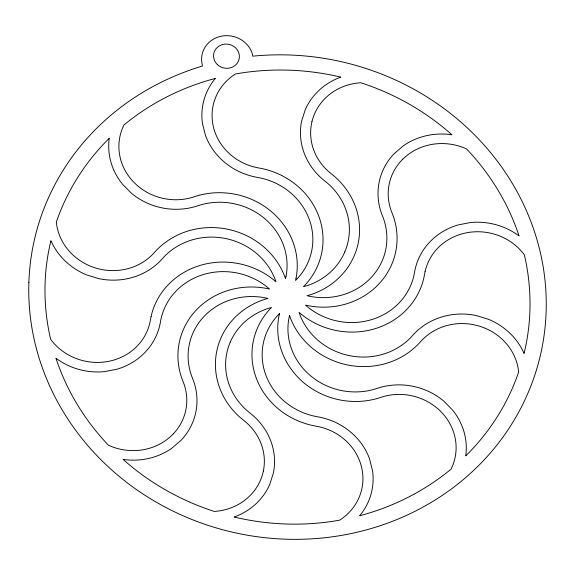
<?xml version="1.0" encoding="UTF-8"?>
<svg xmlns="http://www.w3.org/2000/svg" width="575" height="575" viewBox="0 0 575 575"><rect width="100%" height="100%" fill="white"/><g stroke="black" fill="none" stroke-linecap="round" stroke-linejoin="round"><path stroke-width="0.86" d="M28.872 282.418L28.772 286.637A259.505 241.45 12 0 0 40.336 361.941L41.709 366.002A259.505 241.45 12 0 0 46.273 378.062L47.948 382.037A259.505 241.45 12 0 0 63.89 412.785L66.197 416.48A259.505 241.45 12 0 0 76.087 430.898L78.725 434.398A259.505 241.45 12 0 0 174.922 512.023L179.012 513.942A259.505 241.45 12 0 0 346.632 534.455L351.016 533.571A259.505 241.45 12 0 0 543.914 271.637A259.505 241.45 12 0 0 282.037 54.833L277.524 54.833A259.505 241.45 12 0 0 255.027 55.955L252.698 56.185L252.54 54.546A25.954 24.143 12 0 0 221.476 36.175A25.954 24.143 12 0 0 202.206 64.4L202.364 66.075A259.505 241.45 12 0 0 181.391 73.312L177.287 74.966A259.505 241.45 12 0 0 28.872 282.418M151.06 316.645L149.917 322.561A55.452 51.592 12 0 1 113.814 360.065L111.212 360.769A55.452 51.592 12 0 1 52.44 341.636L50.65 339.365A243.225 226.306 12 0 1 50.808 241.119L50.902 240.695A65.672 61.101 12 0 0 86.588 274.886L98.95 278.674A65.672 61.101 12 0 0 162.416 258.628A65.672 61.101 12 0 1 235.225 241.213L238.244 242.37A65.672 61.101 12 0 1 275.102 279.414L275.95 281.836L274.095 280.233A75.893 70.61 12 0 0 214.964 262.48L211.277 262.933A75.893 70.61 12 0 0 151.06 316.645M425.083 271.608L423.94 277.524A75.893 70.61 12 0 1 363.723 331.236L360.036 331.689A75.893 70.61 12 0 1 300.905 313.928L299.05 312.333L299.898 314.748A65.672 61.101 12 0 0 336.756 351.799L339.775 352.957A65.672 61.101 12 0 0 412.584 335.534A65.672 61.101 12 0 1 476.05 315.495L488.412 319.276A65.672 61.101 12 0 1 524.098 353.474L524.192 353.05A243.225 226.306 12 0 0 524.35 254.804L522.56 252.533A55.452 51.592 12 0 0 463.788 233.4L461.186 234.097A55.452 51.592 12 0 0 425.083 271.608M311.952 121.641L311.643 123.1A55.452 51.592 12 0 0 329.216 172.09L334.147 176.13A75.893 70.61 12 0 1 355.278 253.194L353.948 256.421A75.893 70.61 12 0 1 309.451 295.061L307.093 295.723L309.731 296.312A65.672 61.101 12 0 0 361.502 285.876L364.011 284.036A65.672 61.101 12 0 0 382.447 215.826A65.672 61.101 12 0 1 394.019 153.812L403.384 145.777A65.672 61.101 12 0 1 451.964 134.787L451.612 134.493A243.225 226.306 12 0 0 360.777 82.743L357.822 83.001A55.452 51.592 12 0 0 312.225 120.621L311.952 121.641M263.357 471.069L262.775 473.541A55.452 51.592 12 0 1 217.178 511.168L214.223 511.427A243.225 226.306 12 0 1 123.388 459.677L123.036 459.375A65.672 61.101 12 0 0 171.616 448.392L180.981 440.357A65.672 61.101 12 0 0 192.553 378.343A65.672 61.101 12 0 1 210.989 310.126L213.498 308.286A65.672 61.101 12 0 1 265.269 297.857L267.907 298.439L265.549 299.108A75.893 70.61 12 0 0 221.052 337.741L219.722 340.968A75.893 70.61 12 0 0 240.853 418.039L245.784 422.079A55.452 51.592 12 0 1 263.357 471.069M286.019 276.237L285.473 278.688L284.69 276.46A75.893 70.61 12 0 0 242.104 233.651L238.618 232.314A75.893 70.61 12 0 0 156.882 249.838L152.713 254.337A55.452 51.592 12 0 1 100.884 269.366L98.217 268.741A55.452 51.592 12 0 1 56.681 224.933L56.314 222.151A243.225 226.306 12 0 1 108.941 138.589L109.25 138.266A65.672 61.101 12 0 0 122.417 184.093L131.28 193.107A65.672 61.101 12 0 0 197.886 205.764A65.672 61.101 12 0 1 271.314 225.041L273.355 227.441A65.672 61.101 12 0 1 286.019 276.237M279.457 313.691L278.954 315.955A75.893 70.61 12 0 0 293.588 372.348L295.945 375.123A75.893 70.61 12 0 0 377.293 398.482L383.367 396.599A55.452 51.592 12 0 1 437.043 408.085L439.063 409.86A55.452 51.592 12 0 1 452.238 466.613L451.073 469.143A243.225 226.306 12 0 1 360.079 515.638L359.634 515.768A65.672 61.101 12 0 0 372.521 470.587L369.531 458.771A65.672 61.101 12 0 0 317.637 416.796A65.672 61.101 12 0 1 263.264 366.002L262.746 363.005A65.672 61.101 12 0 1 277.668 315.524L279.457 313.691M296.046 278.214L295.543 280.478L297.332 278.645A65.672 61.101 12 0 0 312.254 231.164L311.736 228.167A65.672 61.101 12 0 0 257.363 177.373A65.672 61.101 12 0 1 205.469 135.398L202.479 123.582A65.672 61.101 12 0 1 215.366 78.401L214.921 78.531A243.225 226.306 12 0 0 123.927 125.019L122.763 127.557A55.452 51.592 12 0 0 135.937 184.309L137.957 186.084A55.452 51.592 12 0 0 191.633 197.57L197.707 195.687A75.893 70.61 12 0 1 279.055 219.046L281.412 221.821A75.893 70.61 12 0 1 296.046 278.214M289.527 315.481L288.981 317.932A65.672 61.101 12 0 0 301.645 366.728L303.686 369.128A65.672 61.101 12 0 0 377.114 388.398A65.672 61.101 12 0 1 443.72 401.062L452.582 410.068A65.672 61.101 12 0 1 465.75 455.896L466.059 455.58A243.225 226.306 12 0 0 518.686 372.011L518.319 369.236A55.452 51.592 12 0 0 476.783 325.421L474.116 324.803A55.452 51.592 12 0 0 422.287 339.825L418.118 344.332A75.893 70.61 12 0 1 336.382 361.855L332.896 360.518A75.893 70.61 12 0 1 290.31 317.709L289.527 315.481M230.295 341.924L229.339 344.403A65.672 61.101 12 0 0 250.082 413.116A65.672 61.101 12 0 1 273.362 473.153L269.682 484.617A65.672 61.101 12 0 1 234.19 517.04L234.65 517.141A243.225 226.306 12 0 0 339.631 520.174L342.01 518.564A55.452 51.592 12 0 0 360.726 464.075L359.9 461.617A55.452 51.592 12 0 0 318.766 426.7L312.412 425.457A75.893 70.61 12 0 1 253.244 367.475L252.655 364.011A75.893 70.61 12 0 1 269.891 309.149L271.544 307.46L268.985 308.178A65.672 61.101 12 0 0 230.482 341.615L230.295 341.924M344.792 251.893L344.518 252.554A65.672 61.101 12 0 1 306.015 285.991L303.456 286.709L305.109 285.02A75.893 70.61 12 0 0 322.345 230.158L321.756 226.694A75.893 70.61 12 0 0 262.588 168.712L256.234 167.462A55.452 51.592 12 0 1 215.1 132.552L214.274 130.094A55.452 51.592 12 0 1 232.99 75.605L235.369 73.995A243.225 226.306 12 0 1 340.35 77.028L340.81 77.129A65.672 61.101 12 0 0 305.318 109.552L301.638 121.016A65.672 61.101 12 0 0 324.918 181.053A65.672 61.101 12 0 1 345.661 249.766L344.792 251.893M402.766 159.174L401.717 160.267A55.452 51.592 12 0 0 391.022 210.213L393.207 215.956A75.893 70.61 12 0 1 370.638 291.46L367.748 293.588A75.893 70.61 12 0 1 307.912 305.641L305.483 305.102L307.496 306.834A65.672 61.101 12 0 0 358.663 322.201L361.848 321.806A65.672 61.101 12 0 0 414.532 272.37A65.672 61.101 12 0 1 457.858 224.998L470.4 222.539A65.672 61.101 12 0 1 519.06 235.944L518.909 235.52A243.225 226.306 12 0 0 466.555 148.925L463.809 147.761A55.452 51.592 12 0 0 403.557 158.434L402.766 159.174M173.283 433.895L171.443 435.735A55.452 51.592 12 0 1 111.191 446.408L108.445 445.244A243.225 226.306 12 0 1 56.091 358.649L55.94 358.225A65.672 61.101 12 0 0 104.6 371.63L117.142 369.172A65.672 61.101 12 0 0 160.468 321.799A65.672 61.101 12 0 1 213.153 272.356L216.337 271.968A65.672 61.101 12 0 1 267.504 287.335L269.517 289.06L267.088 288.528A75.893 70.61 12 0 0 207.252 300.581L204.362 302.709A75.893 70.61 12 0 0 181.793 378.213L183.978 383.956A55.452 51.592 12 0 1 173.283 433.895M217.422 64.616A12.973 12.075 12 0 0 238.999 59.541A12.973 12.075 12 0 0 222.963 44.448A12.973 12.075 12 0 0 217.422 64.616"/></g></svg>
